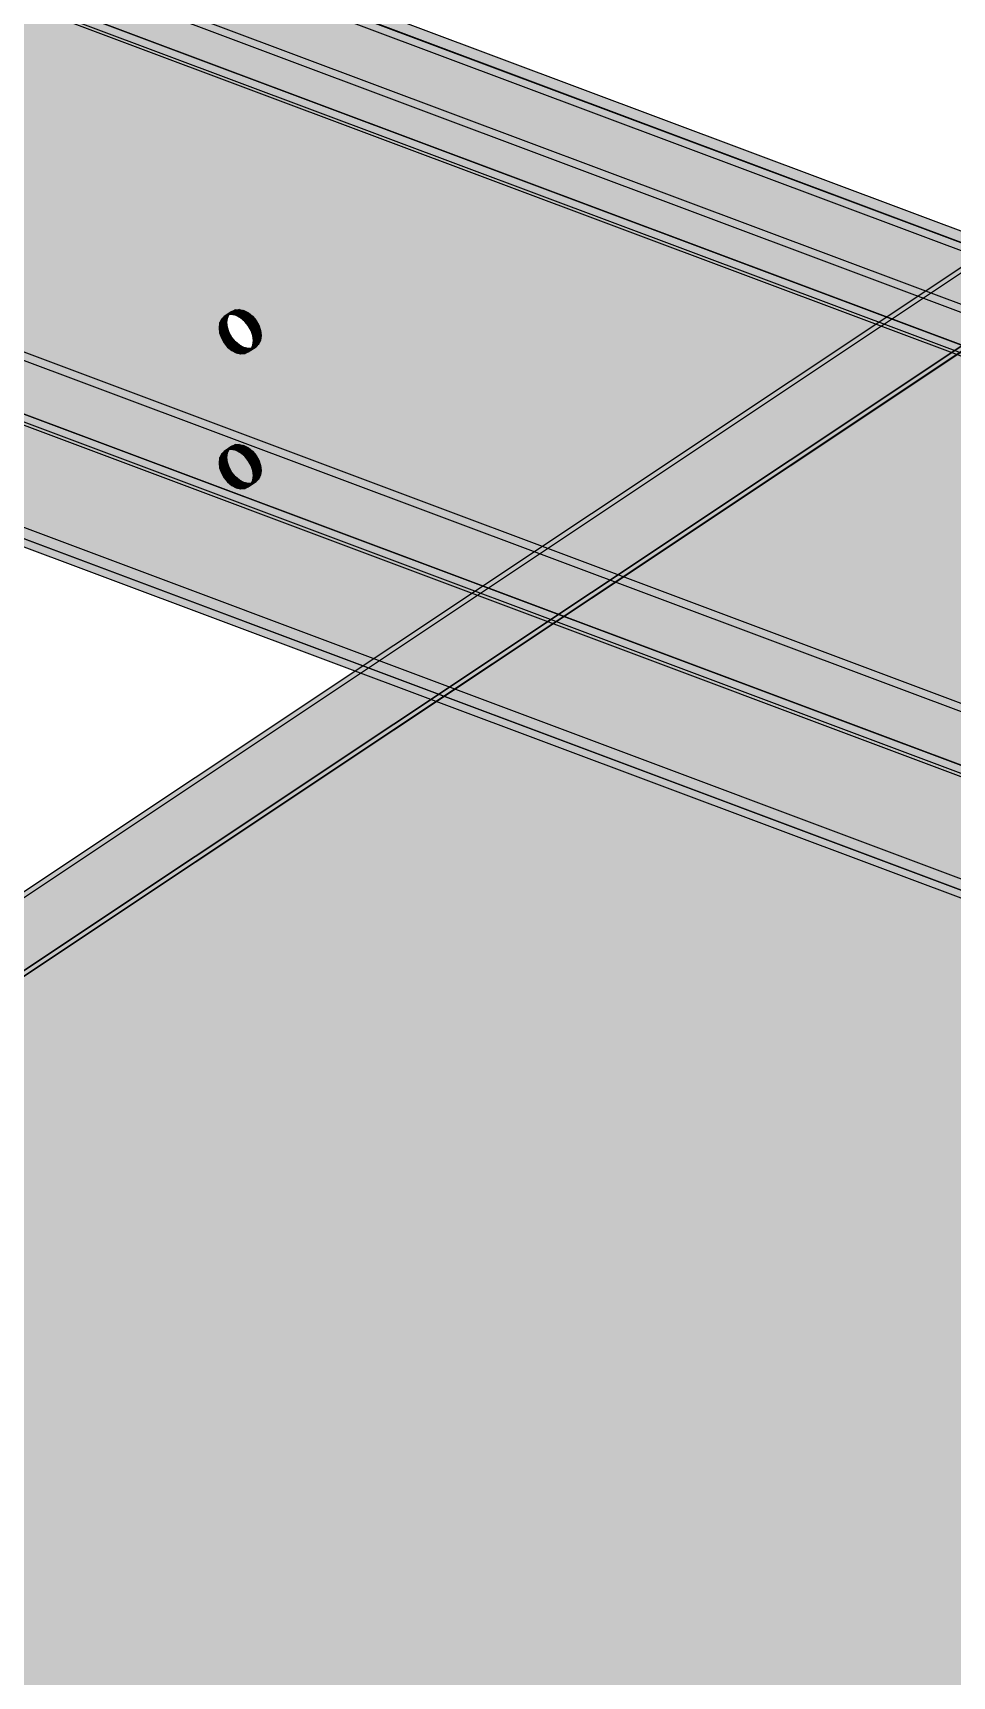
# Model space of a CAD drawing. Header units: millimetres. Extents: x 50 to 612415, y 2 to 4150.
# Drawn here: x 470223.1 to 470369, y 2077.3 to 2338.3 of the extents above; entities that cross this region are included whole.
import ezdxf

# ---------------------------------------------------------------- set-up
doc = ezdxf.new("R2010")
doc.units = ezdxf.units.MM
doc.layers.add('HATCH', color=8, linetype='Continuous', lineweight=9)
doc.layers.add('OUTLINE', color=7, linetype='Continuous', lineweight=25)

msp = doc.modelspace()

# ---------------------------------------------------------------- hatches: boundary and pattern name
at = {"layer": 'HATCH', "true_color": 0x617c87}
for points in [[(469961.601, 2442.061), (471541.208, 1849.709), (471558.526, 1861.255), (469978.92, 2453.607)], [(471541.208, 1847.923), (469961.601, 2440.276), (469978.92, 2451.822), (471558.526, 1859.469)], [(469977.683, 2450.997), (471557.289, 1858.644), (471558.526, 1859.469), (469978.92, 2451.822)], [(471568.353, 1844.675), (469966.619, 2445.326), (469967.856, 2446.15), (471569.59, 1845.5)], [(469960.364, 2441.237), (471539.971, 1848.884), (471541.208, 1849.709), (469961.601, 2442.061)], [(470515.193, 2397.561), (469915.604, 1997.835), (470515.4, 2396.84)], [(469915.604, 1997.835), (469917.048, 1997.938), (470515.4, 2396.84)], [(470515.4, 2384.341), (469915.604, 1985.337), (470515.193, 2385.063)], [(470515.193, 2385.063), (469915.604, 1985.337), (470228.14, 2070.893)], [(470515.4, 2384.341), (469917.048, 1985.44), (469915.604, 1985.337)], [(470228.14, 2070), (469915.604, 1984.444), (470515.193, 2384.17)], [(470515.193, 2385.063), (470228.14, 2070.893), (470228.47, 2071.061)], [(470228.47, 2070.168), (470228.14, 2070), (470515.193, 2384.17)], [(470515.193, 2385.063), (470228.47, 2071.061), (470228.875, 2071.181)], [(470228.875, 2070.288), (470228.47, 2070.168), (470515.193, 2384.17)], [(470515.193, 2385.063), (470228.875, 2071.181), (470693.47, 2173.438)], [(470693.47, 2172.545), (470228.875, 2070.288), (470515.193, 2384.17)], [(470038.875, 2354.844), (471496.097, 1808.386), (471497.334, 1809.21), (470040.112, 2355.669)], [(470022.793, 2334.303), (471480.016, 1787.845), (471497.334, 1799.39), (470040.112, 2345.849)], [(471480.016, 1786.059), (470022.793, 2332.518), (470040.112, 2344.063), (471497.334, 1797.605)], [(471496.097, 1798.566), (470038.875, 2345.024), (470040.112, 2345.849), (471497.334, 1799.39)], [(471478.779, 1785.234), (470021.556, 2331.693), (470022.793, 2332.518), (471480.016, 1786.059)], [(470256.059, 2293.023), (470255.355, 2293.388), (470256.592, 2294.212), (470257.296, 2293.848)], [(470257.279, 2291.803), (470256.716, 2292.483), (470257.953, 2293.307), (470258.516, 2292.628)], [(470253.431, 2289.08), (470253.994, 2288.4), (470255.231, 2289.225), (470254.668, 2289.905)], [(470254.651, 2287.86), (470255.355, 2287.495), (470256.592, 2288.32), (470255.888, 2288.685)], [(470256.059, 2271.597), (470255.355, 2271.962), (470256.592, 2272.786), (470257.296, 2272.422)], [(470257.279, 2270.377), (470256.716, 2271.057), (470257.953, 2271.881), (470258.516, 2271.202)], [(470253.431, 2267.654), (470253.994, 2266.974), (470255.231, 2267.799), (470254.668, 2268.479)], [(470254.651, 2266.434), (470255.355, 2266.069), (470256.592, 2266.894), (470255.888, 2267.259)], [(470693.47, 2173.438), (470228.875, 2071.181), (470229.328, 2071.245)], [(470229.328, 2070.352), (470228.875, 2070.288), (470693.47, 2172.545)], [(470693.47, 2173.438), (470229.328, 2071.245), (470229.799, 2071.247)], [(470229.799, 2070.354), (470229.328, 2070.352), (470693.47, 2172.545)], [(470693.47, 2173.438), (470229.799, 2071.247), (470230.256, 2071.189)], [(470230.256, 2070.296), (470229.799, 2070.354), (470693.47, 2172.545)], [(470693.47, 2173.438), (470230.256, 2071.189), (470230.666, 2071.073)], [(470230.666, 2070.181), (470230.256, 2070.296), (470693.47, 2172.545)], [(470693.47, 2173.438), (470230.666, 2071.073), (470231.003, 2070.909)], [(470231.003, 2070.016), (470230.666, 2070.181), (470693.47, 2172.545)], [(470693.47, 2173.438), (470231.003, 2070.909), (470231.243, 2070.706)], [(470231.243, 2069.813), (470231.003, 2070.016), (470693.47, 2172.545)], [(470693.47, 2173.438), (470231.243, 2070.706), (470231.369, 2070.479)], [(470231.369, 2069.587), (470231.243, 2069.813), (470693.47, 2172.545)], [(470693.47, 2173.438), (470231.258, 2070.016), (470240.309, 2071.913)], [(470693.47, 2173.438), (470231.375, 2070.244), (470231.258, 2070.016)], [(470240.309, 2071.021), (470231.258, 2069.123), (470693.47, 2172.545)], [(470231.258, 2069.123), (470231.375, 2069.351), (470693.47, 2172.545)], [(470693.47, 2173.438), (470231.369, 2070.479), (470231.375, 2070.244)], [(470231.375, 2069.351), (470231.369, 2069.587), (470693.47, 2172.545)], [(470693.47, 2173.438), (470240.309, 2071.913), (470240.898, 2071.986)], [(470240.898, 2071.093), (470240.309, 2071.021), (470693.47, 2172.545)], [(470693.47, 2173.438), (470240.898, 2071.986), (470241.504, 2071.999)], [(470241.504, 2071.106), (470240.898, 2071.093), (470693.47, 2172.545)], [(470693.47, 2173.438), (470241.504, 2071.999), (470906.166, 2024.339)], [(470906.166, 2023.447), (470241.504, 2071.106), (470693.47, 2172.545)]]:
    msp.add_hatch(color=145, dxfattribs=at).paths.add_polyline_path(points)
at = {"layer": 'HATCH', "true_color": 0x5b747f}
for points in [[(471558.526, 1861.255), (469978.92, 2453.607), (469978.92, 2451.822)], [(469977.683, 2445.64), (469977.683, 2450.997), (471557.289, 1853.288)], [(469977.683, 2450.997), (471557.289, 1858.644), (471557.289, 1853.288)], [(471558.526, 1854.113), (469978.92, 2451.822), (469978.92, 2446.465)], [(471558.526, 1854.113), (471558.526, 1859.469), (469978.92, 2451.822)], [(471558.526, 1861.255), (469978.92, 2451.822), (471558.526, 1859.469)], [(471568.353, 1844.675), (469966.619, 2445.326), (469977.683, 2442.962)], [(469978.92, 2443.787), (469967.856, 2446.15), (471569.59, 1845.5)], [(469977.683, 2442.962), (469977.683, 2445.64), (471557.289, 1853.288)], [(471558.526, 1854.113), (469978.92, 2446.465), (469978.92, 2443.787)], [(471557.289, 1853.288), (471557.289, 1850.61), (469977.683, 2442.962)], [(471557.289, 1850.61), (471568.353, 1844.675), (469977.683, 2442.962)], [(469978.92, 2443.787), (471558.526, 1851.434), (471558.526, 1854.113)], [(469978.92, 2443.787), (471569.59, 1845.5), (471558.526, 1851.434)], [(469960.364, 2431.416), (469960.364, 2441.237), (471539.971, 1848.884)], [(471541.208, 1849.709), (469961.601, 2442.061), (469961.601, 2432.241)], [(469961.601, 2440.276), (469961.601, 2442.061), (471541.208, 1849.709)], [(471541.208, 1847.923), (469961.601, 2440.276), (471541.208, 1849.709)], [(469961.601, 2432.241), (469952.018, 2425.703), (470743.158, 2115.053)], [(469961.601, 2432.241), (470743.158, 2115.053), (470743.439, 2117.258)], [(469961.601, 2432.241), (470743.439, 2117.258), (470744.263, 2119.103)], [(469961.601, 2432.241), (470744.263, 2119.103), (470745.573, 2120.46)], [(469961.601, 2432.241), (470745.573, 2120.46), (470747.281, 2121.238)], [(469961.601, 2432.241), (470747.281, 2121.238), (470749.27, 2121.384)], [(469961.601, 2432.241), (470749.27, 2121.384), (470751.405, 2120.888)], [(471541.208, 1849.709), (469961.601, 2432.241), (470751.405, 2120.888)], [(470741.921, 2114.229), (469950.781, 2424.878), (469960.364, 2431.416)], [(470742.202, 2116.434), (470741.921, 2114.229), (469960.364, 2431.416)], [(470743.026, 2118.278), (470742.202, 2116.434), (469960.364, 2431.416)], [(470744.336, 2119.635), (470743.026, 2118.278), (469960.364, 2431.416)], [(470746.044, 2120.414), (470744.336, 2119.635), (469960.364, 2431.416)], [(470748.033, 2120.56), (470746.044, 2120.414), (469960.364, 2431.416)], [(470750.168, 2120.064), (470748.033, 2120.56), (469960.364, 2431.416)], [(470750.168, 2120.064), (469960.364, 2431.416), (471539.971, 1848.884)], [(470021.556, 2345.977), (469950.781, 2424.878), (470252.998, 2268.426)], [(469950.781, 2424.878), (470252.726, 2269.239), (470252.998, 2268.426)], [(469950.781, 2424.878), (470252.634, 2270.036), (470252.726, 2269.239)], [(470252.634, 2270.036), (469950.781, 2424.878), (470252.726, 2290.665)], [(469950.781, 2424.878), (470252.634, 2291.462), (470252.726, 2290.665)], [(470252.726, 2292.19), (470252.634, 2291.462), (469950.781, 2424.878)], [(470252.998, 2292.798), (470252.726, 2292.19), (469950.781, 2424.878)], [(470253.431, 2293.246), (470252.998, 2292.798), (469950.781, 2424.878)], [(470253.994, 2293.503), (470253.431, 2293.246), (469950.781, 2424.878)], [(470254.651, 2293.551), (470253.994, 2293.503), (469950.781, 2424.878)], [(470255.355, 2293.388), (470254.651, 2293.551), (469950.781, 2424.878)], [(470585.23, 2169.684), (470255.355, 2293.388), (469950.781, 2424.878)], [(470585.23, 2169.684), (469950.781, 2424.878), (470744.336, 2107.01)], [(469950.781, 2424.878), (470743.026, 2109.35), (470744.336, 2107.01)], [(469950.781, 2424.878), (470742.202, 2111.813), (470743.026, 2109.35)], [(469950.781, 2424.878), (470741.921, 2114.229), (470742.202, 2111.813)], [(470254.235, 2269.251), (469952.018, 2425.703), (470022.793, 2346.802)], [(470254.235, 2269.251), (470253.963, 2270.063), (469952.018, 2425.703)], [(470253.963, 2270.063), (470253.871, 2270.861), (469952.018, 2425.703)], [(470253.963, 2291.489), (469952.018, 2425.703), (470253.871, 2270.861)], [(470253.963, 2291.489), (470253.871, 2292.287), (469952.018, 2425.703)], [(469952.018, 2425.703), (470253.871, 2292.287), (470253.963, 2293.014)], [(469952.018, 2425.703), (470253.963, 2293.014), (470254.235, 2293.623)], [(469952.018, 2425.703), (470254.235, 2293.623), (470254.668, 2294.071)], [(469952.018, 2425.703), (470254.668, 2294.071), (470255.231, 2294.328)], [(469952.018, 2425.703), (470255.231, 2294.328), (470255.888, 2294.376)], [(469952.018, 2425.703), (470255.888, 2294.376), (470256.592, 2294.212)], [(469952.018, 2425.703), (470256.592, 2294.212), (470586.467, 2170.509)], [(470745.573, 2107.835), (469952.018, 2425.703), (470586.467, 2170.509)], [(470745.573, 2107.835), (470744.263, 2110.175), (469952.018, 2425.703)], [(470744.263, 2110.175), (470743.439, 2112.637), (469952.018, 2425.703)], [(470743.439, 2112.637), (470743.158, 2115.053), (469952.018, 2425.703)], [(470038.875, 2354.844), (471496.097, 1808.386), (470038.875, 2346.006)], [(470040.112, 2346.831), (471497.334, 1809.21), (470040.112, 2355.669)], [(470254.668, 2268.479), (470254.235, 2269.251), (470022.793, 2346.802)], [(470255.231, 2267.799), (470254.668, 2268.479), (470022.793, 2346.802)], [(470255.888, 2267.259), (470255.231, 2267.799), (470022.793, 2346.802)], [(470256.592, 2266.894), (470255.888, 2267.259), (470022.793, 2346.802)], [(470022.793, 2346.802), (470022.793, 2332.518), (471480.016, 1786.059)], [(470256.592, 2266.894), (470022.793, 2346.802), (471480.016, 1800.343)], [(470022.793, 2346.802), (471480.016, 1786.059), (471480.016, 1800.343)], [(470040.112, 2346.831), (470040.112, 2345.849), (471497.334, 1799.39)], [(470040.112, 2346.831), (471497.334, 1799.39), (471497.334, 1800.372)], [(470040.112, 2346.831), (471497.334, 1800.372), (471497.334, 1809.21)], [(470021.556, 2345.977), (470252.998, 2268.426), (470253.431, 2267.654)], [(470021.556, 2345.977), (470253.431, 2267.654), (470253.994, 2266.974)], [(470021.556, 2345.977), (470253.994, 2266.974), (470254.651, 2266.434)], [(470021.556, 2345.977), (470254.651, 2266.434), (470255.355, 2266.069)], [(471478.779, 1785.234), (470021.556, 2331.693), (470021.556, 2345.977)], [(471478.779, 1799.518), (470021.556, 2345.977), (470255.355, 2266.069)], [(471478.779, 1799.518), (471478.779, 1785.234), (470021.556, 2345.977)], [(471496.097, 1798.566), (470038.875, 2345.024), (470038.875, 2346.006)], [(471496.097, 1799.548), (471496.097, 1798.566), (470038.875, 2346.006)], [(471496.097, 1808.386), (471496.097, 1799.548), (470038.875, 2346.006)], [(471497.334, 1799.39), (470040.112, 2345.849), (470040.112, 2344.063)], [(471497.334, 1799.39), (470040.112, 2344.063), (471497.334, 1797.605)], [(470022.793, 2332.518), (470022.793, 2334.303), (471480.016, 1787.845)], [(471480.016, 1786.059), (470022.793, 2332.518), (471480.016, 1787.845)], [(470256.592, 2294.212), (470257.296, 2293.848), (470586.467, 2170.509)], [(470252.634, 2291.462), (470252.726, 2290.665), (470253.963, 2291.489), (470253.871, 2292.287)], [(470253.963, 2291.489), (470253.871, 2270.861), (470253.963, 2271.588)], [(470253.963, 2291.489), (470253.963, 2271.588), (470254.235, 2272.197)], [(470253.963, 2291.489), (470254.235, 2272.197), (470254.668, 2272.645)], [(470253.963, 2291.489), (470254.668, 2272.645), (470255.231, 2272.902)], [(470253.963, 2291.489), (470255.231, 2272.902), (470255.888, 2272.95)], [(470253.963, 2291.489), (470255.888, 2272.95), (470256.592, 2272.786)], [(470253.963, 2291.489), (470256.592, 2272.786), (470257.296, 2272.422)], [(470253.963, 2291.489), (470257.296, 2272.422), (470257.953, 2271.881)], [(470253.963, 2291.489), (470258.949, 2270.429), (470259.221, 2269.617)], [(470253.963, 2291.489), (470257.953, 2271.881), (470258.516, 2271.202)], [(470253.963, 2291.489), (470258.516, 2271.202), (470258.949, 2270.429)], [(470254.235, 2290.677), (470253.963, 2291.489), (470259.221, 2269.617)], [(470585.23, 2169.684), (470256.059, 2293.023), (470255.355, 2293.388)], [(470585.23, 2169.684), (470256.716, 2292.483), (470256.059, 2293.023)], [(470585.23, 2169.684), (470257.279, 2291.803), (470256.716, 2292.483)], [(470585.23, 2169.684), (470257.712, 2291.031), (470257.279, 2291.803)], [(470257.296, 2293.848), (470257.953, 2293.307), (470586.467, 2170.509)], [(470257.953, 2293.307), (470258.516, 2292.628), (470586.467, 2170.509)], [(470258.516, 2292.628), (470258.949, 2291.855), (470586.467, 2170.509)], [(470258.949, 2291.855), (470259.221, 2291.043), (470586.467, 2170.509)], [(470252.726, 2270.764), (470252.634, 2270.036), (470252.726, 2290.665)], [(470252.998, 2271.372), (470252.726, 2270.764), (470252.726, 2290.665)], [(470253.431, 2271.82), (470252.998, 2271.372), (470252.726, 2290.665)], [(470253.994, 2272.077), (470253.431, 2271.82), (470252.726, 2290.665)], [(470254.651, 2272.125), (470253.994, 2272.077), (470252.726, 2290.665)], [(470255.355, 2271.962), (470254.651, 2272.125), (470252.726, 2290.665)], [(470256.059, 2271.597), (470255.355, 2271.962), (470252.726, 2290.665)], [(470256.716, 2271.057), (470256.059, 2271.597), (470252.726, 2290.665)], [(470257.984, 2268.792), (470257.712, 2269.605), (470252.726, 2290.665)], [(470257.279, 2270.377), (470256.716, 2271.057), (470252.726, 2290.665)], [(470257.712, 2269.605), (470257.279, 2270.377), (470252.726, 2290.665)], [(470257.984, 2268.792), (470252.726, 2290.665), (470252.998, 2289.852)], [(470257.984, 2268.792), (470252.998, 2289.852), (470253.431, 2289.08)], [(470257.984, 2268.792), (470253.431, 2289.08), (470253.994, 2288.4)], [(470254.668, 2289.905), (470254.235, 2290.677), (470259.221, 2269.617)], [(470255.231, 2289.225), (470254.668, 2289.905), (470259.221, 2269.617)], [(470255.888, 2288.685), (470255.231, 2289.225), (470259.221, 2269.617)], [(470256.592, 2288.32), (470255.888, 2288.685), (470259.221, 2269.617)], [(470585.23, 2169.684), (470257.984, 2290.218), (470257.712, 2291.031)], [(470257.712, 2288.085), (470257.984, 2288.693), (470582.601, 2166.962)], [(470258.077, 2289.421), (470257.984, 2290.218), (470259.221, 2291.043), (470259.314, 2290.246)], [(470582.509, 2167.759), (470258.077, 2289.421), (470257.984, 2290.218)], [(470582.601, 2168.487), (470582.509, 2167.759), (470257.984, 2290.218)], [(470582.873, 2169.095), (470582.601, 2168.487), (470257.984, 2290.218)], [(470583.306, 2169.543), (470582.873, 2169.095), (470257.984, 2290.218)], [(470583.869, 2169.8), (470583.306, 2169.543), (470257.984, 2290.218)], [(470584.526, 2169.848), (470583.869, 2169.8), (470257.984, 2290.218)], [(470585.23, 2169.684), (470584.526, 2169.848), (470257.984, 2290.218)], [(470257.984, 2288.693), (470258.077, 2289.421), (470582.601, 2166.962)], [(470258.077, 2289.421), (470582.509, 2167.759), (470582.601, 2166.962)], [(470583.838, 2167.786), (470258.949, 2288.909), (470258.516, 2288.461)], [(470583.838, 2167.786), (470259.221, 2289.518), (470258.949, 2288.909)], [(470259.221, 2291.043), (470259.314, 2290.246), (470583.746, 2168.584)], [(470259.221, 2291.043), (470583.746, 2168.584), (470583.838, 2169.311)], [(470259.221, 2291.043), (470583.838, 2169.311), (470584.11, 2169.92)], [(470259.221, 2291.043), (470584.11, 2169.92), (470584.543, 2170.368)], [(470259.221, 2291.043), (470584.543, 2170.368), (470585.106, 2170.625)], [(470259.221, 2291.043), (470585.106, 2170.625), (470585.763, 2170.673)], [(470259.221, 2291.043), (470585.763, 2170.673), (470586.467, 2170.509)], [(470583.838, 2167.786), (470259.314, 2290.246), (470259.221, 2289.518)], [(470583.838, 2167.786), (470583.746, 2168.584), (470259.314, 2290.246)], [(470257.984, 2268.792), (470253.994, 2288.4), (470254.651, 2287.86)], [(470257.984, 2268.792), (470254.651, 2287.86), (470255.355, 2287.495)], [(470585.23, 2148.258), (470257.984, 2268.792), (470255.355, 2287.495)], [(470255.355, 2287.495), (470256.059, 2287.332), (470582.601, 2166.962)], [(470585.23, 2148.258), (470255.355, 2287.495), (470585.23, 2163.792)], [(470255.355, 2287.495), (470582.873, 2166.149), (470583.306, 2165.377)], [(470255.355, 2287.495), (470583.306, 2165.377), (470583.869, 2164.697)], [(470255.355, 2287.495), (470582.601, 2166.962), (470582.873, 2166.149)], [(470255.355, 2287.495), (470583.869, 2164.697), (470584.526, 2164.157)], [(470255.355, 2287.495), (470584.526, 2164.157), (470585.23, 2163.792)], [(470256.059, 2287.332), (470256.716, 2287.38), (470582.601, 2166.962)], [(470256.592, 2288.32), (470259.221, 2269.617), (470586.467, 2149.083)], [(470583.838, 2167.786), (470257.296, 2288.156), (470256.592, 2288.32)], [(470586.467, 2164.617), (470256.592, 2288.32), (470586.467, 2149.083)], [(470584.543, 2166.201), (470584.11, 2166.974), (470256.592, 2288.32)], [(470585.106, 2165.522), (470584.543, 2166.201), (470256.592, 2288.32)], [(470584.11, 2166.974), (470583.838, 2167.786), (470256.592, 2288.32)], [(470585.763, 2164.981), (470585.106, 2165.522), (470256.592, 2288.32)], [(470586.467, 2164.617), (470585.763, 2164.981), (470256.592, 2288.32)], [(470256.716, 2287.38), (470257.279, 2287.637), (470582.601, 2166.962)], [(470257.279, 2287.637), (470257.712, 2288.085), (470582.601, 2166.962)], [(470583.838, 2167.786), (470257.953, 2288.204), (470257.296, 2288.156)], [(470583.838, 2167.786), (470258.516, 2288.461), (470257.953, 2288.204)], [(470252.634, 2270.036), (470252.726, 2269.239), (470253.963, 2270.063), (470253.871, 2270.861)], [(470258.077, 2267.995), (470257.984, 2268.792), (470259.221, 2269.617), (470259.314, 2268.82)], [(470582.509, 2146.333), (470258.077, 2267.995), (470257.984, 2268.792)], [(470582.601, 2147.061), (470582.509, 2146.333), (470257.984, 2268.792)], [(470582.873, 2147.669), (470582.601, 2147.061), (470257.984, 2268.792)], [(470583.306, 2148.117), (470582.873, 2147.669), (470257.984, 2268.792)], [(470583.869, 2148.374), (470583.306, 2148.117), (470257.984, 2268.792)], [(470584.526, 2148.422), (470583.869, 2148.374), (470257.984, 2268.792)], [(470585.23, 2148.258), (470584.526, 2148.422), (470257.984, 2268.792)], [(470257.984, 2267.267), (470258.077, 2267.995), (470582.601, 2145.536)], [(470258.077, 2267.995), (470582.509, 2146.333), (470582.601, 2145.536)], [(470583.838, 2146.36), (470259.221, 2268.092), (470258.949, 2267.483)], [(470259.221, 2269.617), (470259.314, 2268.82), (470583.746, 2147.158)], [(470259.221, 2269.617), (470583.746, 2147.158), (470583.838, 2147.885)], [(470259.221, 2269.617), (470583.838, 2147.885), (470584.11, 2148.494)], [(470259.221, 2269.617), (470584.11, 2148.494), (470584.543, 2148.942)], [(470259.221, 2269.617), (470584.543, 2148.942), (470585.106, 2149.199)], [(470259.221, 2269.617), (470585.106, 2149.199), (470585.763, 2149.247)], [(470259.221, 2269.617), (470585.763, 2149.247), (470586.467, 2149.083)], [(470583.838, 2146.36), (470259.314, 2268.82), (470259.221, 2268.092)], [(470583.838, 2146.36), (470583.746, 2147.158), (470259.314, 2268.82)], [(470255.355, 2266.069), (470256.059, 2265.906), (470582.601, 2145.536)], [(470255.355, 2266.069), (470582.873, 2144.723), (470583.306, 2143.951)], [(470255.355, 2266.069), (470583.306, 2143.951), (470583.869, 2143.271)], [(470255.355, 2266.069), (470582.601, 2145.536), (470582.873, 2144.723)], [(470255.355, 2266.069), (470583.869, 2143.271), (470584.526, 2142.731)], [(470255.355, 2266.069), (470584.526, 2142.731), (470585.23, 2142.366)], [(471478.779, 1799.518), (470255.355, 2266.069), (470585.23, 2142.366)], [(470256.059, 2265.906), (470256.716, 2265.954), (470582.601, 2145.536)], [(470583.838, 2146.36), (470257.296, 2266.73), (470256.592, 2266.894)], [(470584.543, 2144.775), (470584.11, 2145.548), (470256.592, 2266.894)], [(470585.106, 2144.096), (470584.543, 2144.775), (470256.592, 2266.894)], [(470584.11, 2145.548), (470583.838, 2146.36), (470256.592, 2266.894)], [(470585.763, 2143.555), (470585.106, 2144.096), (470256.592, 2266.894)], [(470586.467, 2143.191), (470585.763, 2143.555), (470256.592, 2266.894)], [(470586.467, 2143.191), (470256.592, 2266.894), (471480.016, 1800.343)], [(470256.716, 2265.954), (470257.279, 2266.211), (470582.601, 2145.536)], [(470257.279, 2266.211), (470257.712, 2266.659), (470582.601, 2145.536)], [(470583.838, 2146.36), (470257.953, 2266.778), (470257.296, 2266.73)], [(470257.712, 2266.659), (470257.984, 2267.267), (470582.601, 2145.536)], [(470583.838, 2146.36), (470258.516, 2267.035), (470257.953, 2266.778)], [(470583.838, 2146.36), (470258.949, 2267.483), (470258.516, 2267.035)]]:
    msp.add_hatch(color=147, dxfattribs=at).paths.add_polyline_path(points)
at = {"layer": 'HATCH', "true_color": 0x5a737d}
for points in [[(469915.604, 1985.337), (470515.193, 2385.063), (470515.193, 2397.561), (469915.604, 1997.835)], [(470515.4, 2384.341), (469917.048, 1985.44), (469917.048, 1997.938), (470515.4, 2396.84)], [(469915.604, 1984.444), (470515.193, 2384.17), (470515.193, 2385.063), (469915.604, 1985.337)], [(470253.431, 2293.246), (470252.998, 2292.798), (470254.235, 2293.623), (470254.668, 2294.071)], [(470257.279, 2287.637), (470257.712, 2288.085), (470258.949, 2288.909), (470258.516, 2288.461)], [(470253.431, 2271.82), (470252.998, 2271.372), (470254.235, 2272.197), (470254.668, 2272.645)], [(470257.279, 2266.211), (470257.712, 2266.659), (470258.949, 2267.483), (470258.516, 2267.035)]]:
    msp.add_hatch(color=147, dxfattribs=at).paths.add_polyline_path(points)
at = {"layer": 'HATCH', "true_color": 0x5c7681}
for points in [[(470253.994, 2293.503), (470253.431, 2293.246), (470254.668, 2294.071), (470255.231, 2294.328)], [(470256.716, 2287.38), (470257.279, 2287.637), (470258.516, 2288.461), (470257.953, 2288.204)], [(470253.994, 2272.077), (470253.431, 2271.82), (470254.668, 2272.645), (470255.231, 2272.902)], [(470256.716, 2265.954), (470257.279, 2266.211), (470258.516, 2267.035), (470257.953, 2266.778)]]:
    msp.add_hatch(color=155, dxfattribs=at).paths.add_polyline_path(points)
at = {"layer": 'HATCH', "true_color": 0x5f7984}
for points in [[(470254.651, 2293.551), (470253.994, 2293.503), (470255.231, 2294.328), (470255.888, 2294.376)], [(470256.059, 2287.332), (470256.716, 2287.38), (470257.953, 2288.204), (470257.296, 2288.156)], [(470254.651, 2272.125), (470253.994, 2272.077), (470255.231, 2272.902), (470255.888, 2272.95)], [(470256.059, 2265.906), (470256.716, 2265.954), (470257.953, 2266.778), (470257.296, 2266.73)]]:
    msp.add_hatch(color=155, dxfattribs=at).paths.add_polyline_path(points)
at = {"layer": 'HATCH', "true_color": 0x607b86}
for points in [[(470255.355, 2293.388), (470254.651, 2293.551), (470255.888, 2294.376), (470256.592, 2294.212)], [(470255.355, 2287.495), (470256.059, 2287.332), (470257.296, 2288.156), (470256.592, 2288.32)], [(470255.355, 2271.962), (470254.651, 2272.125), (470255.888, 2272.95), (470256.592, 2272.786)], [(470255.355, 2266.069), (470256.059, 2265.906), (470257.296, 2266.73), (470256.592, 2266.894)]]:
    msp.add_hatch(color=155, dxfattribs=at).paths.add_polyline_path(points)
at = {"layer": 'HATCH', "true_color": 0x58717b}
for points in [[(470252.726, 2292.19), (470252.634, 2291.462), (470253.871, 2292.287), (470253.963, 2293.014)], [(470257.984, 2288.693), (470258.077, 2289.421), (470259.314, 2290.246), (470259.221, 2289.518)], [(470252.726, 2270.764), (470252.634, 2270.036), (470253.871, 2270.861), (470253.963, 2271.588)], [(470257.984, 2267.267), (470258.077, 2267.995), (470259.314, 2268.82), (470259.221, 2268.092)]]:
    msp.add_hatch(color=147, dxfattribs=at).paths.add_polyline_path(points)
at = {"layer": 'HATCH', "true_color": 0x576f79}
for points in [[(470252.998, 2292.798), (470252.726, 2292.19), (470253.963, 2293.014), (470254.235, 2293.623)], [(470257.712, 2288.085), (470257.984, 2288.693), (470259.221, 2289.518), (470258.949, 2288.909)], [(470252.998, 2271.372), (470252.726, 2270.764), (470253.963, 2271.588), (470254.235, 2272.197)], [(470257.712, 2266.659), (470257.984, 2267.267), (470259.221, 2268.092), (470258.949, 2267.483)]]:
    msp.add_hatch(color=147, dxfattribs=at).paths.add_polyline_path(points)
at = {"layer": 'HATCH', "true_color": 0x5e7783}
for points in [[(470252.726, 2290.665), (470252.998, 2289.852), (470254.235, 2290.677), (470253.963, 2291.489)], [(470257.984, 2290.218), (470257.712, 2291.031), (470258.949, 2291.855), (470259.221, 2291.043)], [(470257.984, 2268.792), (470257.712, 2269.605), (470258.949, 2270.429), (470259.221, 2269.617)], [(470252.726, 2269.239), (470252.998, 2268.426), (470254.235, 2269.251), (470253.963, 2270.063)]]:
    msp.add_hatch(color=155, dxfattribs=at).paths.add_polyline_path(points)
at = {"layer": 'HATCH', "true_color": 0x617c88}
for points in [[(470256.716, 2292.483), (470256.059, 2293.023), (470257.296, 2293.848), (470257.953, 2293.307)], [(470253.994, 2288.4), (470254.651, 2287.86), (470255.888, 2288.685), (470255.231, 2289.225)], [(470256.716, 2271.057), (470256.059, 2271.597), (470257.296, 2272.422), (470257.953, 2271.881)], [(470253.994, 2266.974), (470254.651, 2266.434), (470255.888, 2267.259), (470255.231, 2267.799)]]:
    msp.add_hatch(color=145, dxfattribs=at).paths.add_polyline_path(points)
at = {"layer": 'HATCH', "true_color": 0x607a85}
for points in [[(470257.712, 2291.031), (470257.279, 2291.803), (470258.516, 2292.628), (470258.949, 2291.855)], [(470252.998, 2289.852), (470253.431, 2289.08), (470254.668, 2289.905), (470254.235, 2290.677)], [(470257.712, 2269.605), (470257.279, 2270.377), (470258.516, 2271.202), (470258.949, 2270.429)], [(470252.998, 2268.426), (470253.431, 2267.654), (470254.668, 2268.479), (470254.235, 2269.251)]]:
    msp.add_hatch(color=155, dxfattribs=at).paths.add_polyline_path(points)

# ---------------------------------------------------------------- linework, layer by layer
at = {"layer": 'OUTLINE', "color": 139, "true_color": 0x42544a}
for p, q in [((471558.526, 1861.255), (469978.92, 2453.607)), ((471558.526, 1861.255), (469978.92, 2453.607)), ((469977.683, 2450.997), (471557.289, 1858.644)), ((469977.683, 2450.997), (471557.289, 1858.644)), ((471558.526, 1859.469), (469978.92, 2451.822)), ((469978.92, 2451.822), (471558.526, 1859.469)), ((471558.526, 1859.469), (469978.92, 2451.822)), ((469978.92, 2451.822), (471558.526, 1859.469)), ((471568.353, 1844.675), (469966.619, 2445.326)), ((471568.353, 1844.675), (469966.619, 2445.326)), ((469967.856, 2446.15), (471569.59, 1845.5)), ((469967.856, 2446.15), (471569.59, 1845.5)), ((469960.364, 2441.237), (471539.971, 1848.884)), ((469960.364, 2441.237), (471539.971, 1848.884)), ((471541.208, 1849.709), (469961.601, 2442.061)), ((469961.601, 2442.061), (471541.208, 1849.709)), ((469961.601, 2442.061), (471541.208, 1849.709)), ((471541.208, 1849.709), (469961.601, 2442.061)), ((471541.208, 1847.923), (469961.601, 2440.276)), ((471541.208, 1847.923), (469961.601, 2440.276)), ((470515.193, 2397.561), (469915.604, 1997.835)), ((470515.193, 2397.561), (469915.604, 1997.835)), ((469917.048, 1997.938), (470515.4, 2396.84)), ((469917.048, 1997.938), (470515.4, 2396.84)), ((469915.604, 1985.337), (470515.193, 2385.063)), ((470515.193, 2385.063), (469915.604, 1985.337)), ((469915.604, 1985.337), (470515.193, 2385.063)), ((470515.193, 2385.063), (469915.604, 1985.337)), ((469915.604, 1984.444), (470515.193, 2384.17)), ((469915.604, 1984.444), (470515.193, 2384.17)), ((470515.4, 2384.341), (469917.048, 1985.44)), ((470515.4, 2384.341), (469917.048, 1985.44)), ((470038.875, 2354.844), (471496.097, 1808.386)), ((470038.875, 2354.844), (471496.097, 1808.386)), ((471497.334, 1809.21), (470040.112, 2355.669)), ((471497.334, 1809.21), (470040.112, 2355.669)), ((471496.097, 1798.566), (470038.875, 2345.024)), ((471496.097, 1798.566), (470038.875, 2345.024)), ((471497.334, 1799.39), (470040.112, 2345.849)), ((470040.112, 2345.849), (471497.334, 1799.39)), ((470040.112, 2345.849), (471497.334, 1799.39)), ((471497.334, 1799.39), (470040.112, 2345.849)), ((470040.112, 2344.063), (471497.334, 1797.605)), ((470040.112, 2344.063), (471497.334, 1797.605)), ((470022.793, 2334.303), (471480.016, 1787.845)), ((470022.793, 2334.303), (471480.016, 1787.845)), ((471478.779, 1785.234), (470021.556, 2331.693)), ((471478.779, 1785.234), (470021.556, 2331.693)), ((470022.793, 2332.518), (471480.016, 1786.059)), ((471480.016, 1786.059), (470022.793, 2332.518)), ((470022.793, 2332.518), (471480.016, 1786.059)), ((471480.016, 1786.059), (470022.793, 2332.518)), ((470254.668, 2294.071), (470253.431, 2293.246)), ((470253.431, 2293.246), (470254.668, 2294.071)), ((470255.231, 2294.328), (470253.994, 2293.503)), ((470253.994, 2293.503), (470255.231, 2294.328)), ((470254.235, 2293.623), (470254.668, 2294.071)), ((470254.235, 2293.623), (470254.668, 2294.071)), ((470255.888, 2294.376), (470254.651, 2293.551)), ((470254.651, 2293.551), (470255.888, 2294.376)), ((470254.668, 2294.071), (470255.231, 2294.328)), ((470254.668, 2294.071), (470255.231, 2294.328)), ((470255.231, 2294.328), (470255.888, 2294.376)), ((470255.231, 2294.328), (470255.888, 2294.376)), ((470256.592, 2294.212), (470255.355, 2293.388)), ((470255.355, 2293.388), (470256.592, 2294.212)), ((470255.888, 2294.376), (470256.592, 2294.212)), ((470255.888, 2294.376), (470256.592, 2294.212)), ((470256.592, 2294.212), (470257.296, 2293.848)), ((470256.592, 2294.212), (470257.296, 2293.848)), ((470253.871, 2292.287), (470252.634, 2291.462)), ((470252.634, 2291.462), (470253.871, 2292.287)), ((470252.726, 2292.19), (470252.634, 2291.462)), ((470252.726, 2292.19), (470252.634, 2291.462)), ((470252.634, 2291.462), (470252.726, 2290.665)), ((470252.634, 2291.462), (470252.726, 2290.665)), ((470253.963, 2293.014), (470252.726, 2292.19)), ((470252.726, 2292.19), (470253.963, 2293.014)), ((470252.998, 2292.798), (470252.726, 2292.19)), ((470252.998, 2292.798), (470252.726, 2292.19)), ((470253.963, 2291.489), (470252.726, 2290.665)), ((470252.726, 2290.665), (470253.963, 2291.489)), ((470254.235, 2293.623), (470252.998, 2292.798)), ((470252.998, 2292.798), (470254.235, 2293.623)), ((470253.431, 2293.246), (470252.998, 2292.798)), ((470253.431, 2293.246), (470252.998, 2292.798)), ((470253.994, 2293.503), (470253.431, 2293.246)), ((470253.994, 2293.503), (470253.431, 2293.246)), ((470253.871, 2292.287), (470253.963, 2293.014)), ((470253.871, 2292.287), (470253.963, 2293.014)), ((470253.963, 2291.489), (470253.871, 2292.287)), ((470253.963, 2291.489), (470253.871, 2292.287)), ((470253.963, 2293.014), (470254.235, 2293.623)), ((470253.963, 2293.014), (470254.235, 2293.623)), ((470254.235, 2290.677), (470253.963, 2291.489)), ((470254.235, 2290.677), (470253.963, 2291.489)), ((470254.651, 2293.551), (470253.994, 2293.503)), ((470254.651, 2293.551), (470253.994, 2293.503)), ((470255.355, 2293.388), (470254.651, 2293.551)), ((470255.355, 2293.388), (470254.651, 2293.551)), ((470256.059, 2293.023), (470255.355, 2293.388)), ((470256.059, 2293.023), (470255.355, 2293.388)), ((470257.296, 2293.848), (470256.059, 2293.023)), ((470256.059, 2293.023), (470257.296, 2293.848)), ((470256.716, 2292.483), (470256.059, 2293.023)), ((470256.716, 2292.483), (470256.059, 2293.023)), ((470257.953, 2293.307), (470256.716, 2292.483)), ((470256.716, 2292.483), (470257.953, 2293.307)), ((470257.279, 2291.803), (470256.716, 2292.483)), ((470257.279, 2291.803), (470256.716, 2292.483)), ((470258.516, 2292.628), (470257.279, 2291.803)), ((470257.279, 2291.803), (470258.516, 2292.628)), ((470257.712, 2291.031), (470257.279, 2291.803)), ((470257.712, 2291.031), (470257.279, 2291.803)), ((470257.296, 2293.848), (470257.953, 2293.307)), ((470257.296, 2293.848), (470257.953, 2293.307)), ((470257.712, 2291.031), (470258.949, 2291.855)), ((470258.949, 2291.855), (470257.712, 2291.031)), ((470257.953, 2293.307), (470258.516, 2292.628)), ((470257.953, 2293.307), (470258.516, 2292.628)), ((470258.516, 2292.628), (470258.949, 2291.855)), ((470258.516, 2292.628), (470258.949, 2291.855)), ((470258.949, 2291.855), (470259.221, 2291.043)), ((470258.949, 2291.855), (470259.221, 2291.043)), ((470252.726, 2290.665), (470252.998, 2289.852)), ((470252.726, 2290.665), (470252.998, 2289.852)), ((470254.235, 2290.677), (470252.998, 2289.852)), ((470252.998, 2289.852), (470254.235, 2290.677)), ((470252.998, 2289.852), (470253.431, 2289.08)), ((470252.998, 2289.852), (470253.431, 2289.08)), ((470253.431, 2289.08), (470254.668, 2289.905)), ((470254.668, 2289.905), (470253.431, 2289.08)), ((470253.431, 2289.08), (470253.994, 2288.4)), ((470253.431, 2289.08), (470253.994, 2288.4)), ((470253.994, 2288.4), (470255.231, 2289.225)), ((470255.231, 2289.225), (470253.994, 2288.4)), ((470254.668, 2289.905), (470254.235, 2290.677)), ((470254.668, 2289.905), (470254.235, 2290.677)), ((470254.651, 2287.86), (470255.888, 2288.685)), ((470255.888, 2288.685), (470254.651, 2287.86)), ((470255.231, 2289.225), (470254.668, 2289.905)), ((470255.231, 2289.225), (470254.668, 2289.905)), ((470255.888, 2288.685), (470255.231, 2289.225)), ((470255.888, 2288.685), (470255.231, 2289.225)), ((470256.592, 2288.32), (470255.888, 2288.685)), ((470256.592, 2288.32), (470255.888, 2288.685)), ((470257.984, 2290.218), (470257.712, 2291.031)), ((470257.984, 2290.218), (470257.712, 2291.031)), ((470257.712, 2288.085), (470258.949, 2288.909)), ((470258.949, 2288.909), (470257.712, 2288.085)), ((470257.712, 2288.085), (470257.984, 2288.693)), ((470257.712, 2288.085), (470257.984, 2288.693)), ((470257.984, 2290.218), (470259.221, 2291.043)), ((470259.221, 2291.043), (470257.984, 2290.218)), ((470258.077, 2289.421), (470257.984, 2290.218)), ((470258.077, 2289.421), (470257.984, 2290.218)), ((470257.984, 2288.693), (470259.221, 2289.518)), ((470259.221, 2289.518), (470257.984, 2288.693)), ((470257.984, 2288.693), (470258.077, 2289.421)), ((470257.984, 2288.693), (470258.077, 2289.421)), ((470258.077, 2289.421), (470259.314, 2290.246)), ((470259.314, 2290.246), (470258.077, 2289.421)), ((470258.949, 2288.909), (470258.516, 2288.461)), ((470258.949, 2288.909), (470258.516, 2288.461)), ((470259.221, 2289.518), (470258.949, 2288.909)), ((470259.221, 2289.518), (470258.949, 2288.909)), ((470259.221, 2291.043), (470259.314, 2290.246)), ((470259.221, 2291.043), (470259.314, 2290.246)), ((470259.314, 2290.246), (470259.221, 2289.518)), ((470259.314, 2290.246), (470259.221, 2289.518)), ((470253.994, 2288.4), (470254.651, 2287.86)), ((470253.994, 2288.4), (470254.651, 2287.86)), ((470254.651, 2287.86), (470255.355, 2287.495)), ((470254.651, 2287.86), (470255.355, 2287.495)), ((470255.355, 2287.495), (470256.592, 2288.32)), ((470256.592, 2288.32), (470255.355, 2287.495)), ((470255.355, 2287.495), (470256.059, 2287.332)), ((470255.355, 2287.495), (470256.059, 2287.332)), ((470256.059, 2287.332), (470257.296, 2288.156)), ((470257.296, 2288.156), (470256.059, 2287.332)), ((470256.059, 2287.332), (470256.716, 2287.38)), ((470256.059, 2287.332), (470256.716, 2287.38)), ((470257.296, 2288.156), (470256.592, 2288.32)), ((470257.296, 2288.156), (470256.592, 2288.32)), ((470256.716, 2287.38), (470257.953, 2288.204)), ((470257.953, 2288.204), (470256.716, 2287.38)), ((470256.716, 2287.38), (470257.279, 2287.637)), ((470256.716, 2287.38), (470257.279, 2287.637)), ((470257.279, 2287.637), (470258.516, 2288.461)), ((470258.516, 2288.461), (470257.279, 2287.637)), ((470257.279, 2287.637), (470257.712, 2288.085)), ((470257.279, 2287.637), (470257.712, 2288.085)), ((470257.953, 2288.204), (470257.296, 2288.156)), ((470257.953, 2288.204), (470257.296, 2288.156)), ((470258.516, 2288.461), (470257.953, 2288.204)), ((470258.516, 2288.461), (470257.953, 2288.204)), ((470253.871, 2270.861), (470252.634, 2270.036)), ((470252.634, 2270.036), (470253.871, 2270.861)), ((470252.726, 2270.764), (470252.634, 2270.036)), ((470252.726, 2270.764), (470252.634, 2270.036)), ((470253.963, 2271.588), (470252.726, 2270.764)), ((470252.726, 2270.764), (470253.963, 2271.588)), ((470252.998, 2271.372), (470252.726, 2270.764)), ((470252.998, 2271.372), (470252.726, 2270.764)), ((470254.235, 2272.197), (470252.998, 2271.372)), ((470252.998, 2271.372), (470254.235, 2272.197)), ((470253.431, 2271.82), (470252.998, 2271.372)), ((470253.431, 2271.82), (470252.998, 2271.372)), ((470254.668, 2272.645), (470253.431, 2271.82)), ((470253.431, 2271.82), (470254.668, 2272.645)), ((470253.994, 2272.077), (470253.431, 2271.82)), ((470253.994, 2272.077), (470253.431, 2271.82)), ((470253.871, 2270.861), (470253.963, 2271.588)), ((470253.871, 2270.861), (470253.963, 2271.588)), ((470253.963, 2270.063), (470253.871, 2270.861)), ((470253.963, 2270.063), (470253.871, 2270.861)), ((470253.963, 2271.588), (470254.235, 2272.197)), ((470253.963, 2271.588), (470254.235, 2272.197)), ((470255.231, 2272.902), (470253.994, 2272.077)), ((470253.994, 2272.077), (470255.231, 2272.902)), ((470254.651, 2272.125), (470253.994, 2272.077)), ((470254.651, 2272.125), (470253.994, 2272.077)), ((470254.235, 2272.197), (470254.668, 2272.645)), ((470254.235, 2272.197), (470254.668, 2272.645)), ((470255.888, 2272.95), (470254.651, 2272.125)), ((470254.651, 2272.125), (470255.888, 2272.95)), ((470255.355, 2271.962), (470254.651, 2272.125)), ((470255.355, 2271.962), (470254.651, 2272.125)), ((470254.668, 2272.645), (470255.231, 2272.902)), ((470254.668, 2272.645), (470255.231, 2272.902)), ((470255.231, 2272.902), (470255.888, 2272.95)), ((470255.231, 2272.902), (470255.888, 2272.95)), ((470256.592, 2272.786), (470255.355, 2271.962)), ((470255.355, 2271.962), (470256.592, 2272.786)), ((470256.059, 2271.597), (470255.355, 2271.962)), ((470256.059, 2271.597), (470255.355, 2271.962)), ((470255.888, 2272.95), (470256.592, 2272.786)), ((470255.888, 2272.95), (470256.592, 2272.786)), ((470257.296, 2272.422), (470256.059, 2271.597)), ((470256.059, 2271.597), (470257.296, 2272.422)), ((470256.716, 2271.057), (470256.059, 2271.597)), ((470256.716, 2271.057), (470256.059, 2271.597)), ((470256.592, 2272.786), (470257.296, 2272.422)), ((470256.592, 2272.786), (470257.296, 2272.422)), ((470257.953, 2271.881), (470256.716, 2271.057)), ((470256.716, 2271.057), (470257.953, 2271.881)), ((470257.279, 2270.377), (470256.716, 2271.057)), ((470257.279, 2270.377), (470256.716, 2271.057)), ((470258.516, 2271.202), (470257.279, 2270.377)), ((470257.279, 2270.377), (470258.516, 2271.202)), ((470257.296, 2272.422), (470257.953, 2271.881)), ((470257.296, 2272.422), (470257.953, 2271.881)), ((470257.712, 2269.605), (470258.949, 2270.429)), ((470258.949, 2270.429), (470257.712, 2269.605)), ((470257.953, 2271.881), (470258.516, 2271.202)), ((470257.953, 2271.881), (470258.516, 2271.202)), ((470258.516, 2271.202), (470258.949, 2270.429)), ((470258.516, 2271.202), (470258.949, 2270.429)), ((470258.949, 2270.429), (470259.221, 2269.617)), ((470258.949, 2270.429), (470259.221, 2269.617)), ((470252.634, 2270.036), (470252.726, 2269.239)), ((470252.634, 2270.036), (470252.726, 2269.239)), ((470253.963, 2270.063), (470252.726, 2269.239)), ((470252.726, 2269.239), (470253.963, 2270.063)), ((470252.726, 2269.239), (470252.998, 2268.426)), ((470252.726, 2269.239), (470252.998, 2268.426)), ((470254.235, 2269.251), (470252.998, 2268.426)), ((470252.998, 2268.426), (470254.235, 2269.251)), ((470252.998, 2268.426), (470253.431, 2267.654)), ((470252.998, 2268.426), (470253.431, 2267.654)), ((470253.431, 2267.654), (470254.668, 2268.479)), ((470254.668, 2268.479), (470253.431, 2267.654)), ((470254.235, 2269.251), (470253.963, 2270.063)), ((470254.235, 2269.251), (470253.963, 2270.063)), ((470253.994, 2266.974), (470255.231, 2267.799)), ((470255.231, 2267.799), (470253.994, 2266.974)), ((470254.668, 2268.479), (470254.235, 2269.251)), ((470254.668, 2268.479), (470254.235, 2269.251)), ((470255.231, 2267.799), (470254.668, 2268.479)), ((470255.231, 2267.799), (470254.668, 2268.479)), ((470255.888, 2267.259), (470255.231, 2267.799)), ((470255.888, 2267.259), (470255.231, 2267.799)), ((470257.712, 2269.605), (470257.279, 2270.377)), ((470257.712, 2269.605), (470257.279, 2270.377)), ((470257.984, 2268.792), (470257.712, 2269.605)), ((470257.984, 2268.792), (470257.712, 2269.605)), ((470257.984, 2268.792), (470259.221, 2269.617)), ((470259.221, 2269.617), (470257.984, 2268.792)), ((470258.077, 2267.995), (470257.984, 2268.792)), ((470258.077, 2267.995), (470257.984, 2268.792)), ((470257.984, 2267.267), (470259.221, 2268.092)), ((470259.221, 2268.092), (470257.984, 2267.267)), ((470257.984, 2267.267), (470258.077, 2267.995)), ((470257.984, 2267.267), (470258.077, 2267.995)), ((470258.077, 2267.995), (470259.314, 2268.82)), ((470259.314, 2268.82), (470258.077, 2267.995)), ((470259.221, 2268.092), (470258.949, 2267.483)), ((470259.221, 2268.092), (470258.949, 2267.483)), ((470259.221, 2269.617), (470259.314, 2268.82)), ((470259.221, 2269.617), (470259.314, 2268.82)), ((470259.314, 2268.82), (470259.221, 2268.092)), ((470259.314, 2268.82), (470259.221, 2268.092)), ((470253.431, 2267.654), (470253.994, 2266.974)), ((470253.431, 2267.654), (470253.994, 2266.974)), ((470253.994, 2266.974), (470254.651, 2266.434)), ((470253.994, 2266.974), (470254.651, 2266.434)), ((470254.651, 2266.434), (470255.888, 2267.259)), ((470255.888, 2267.259), (470254.651, 2266.434)), ((470254.651, 2266.434), (470255.355, 2266.069)), ((470254.651, 2266.434), (470255.355, 2266.069)), ((470255.355, 2266.069), (470256.592, 2266.894)), ((470256.592, 2266.894), (470255.355, 2266.069)), ((470255.355, 2266.069), (470256.059, 2265.906)), ((470255.355, 2266.069), (470256.059, 2265.906)), ((470256.592, 2266.894), (470255.888, 2267.259)), ((470256.592, 2266.894), (470255.888, 2267.259)), ((470256.059, 2265.906), (470257.296, 2266.73)), ((470257.296, 2266.73), (470256.059, 2265.906)), ((470256.059, 2265.906), (470256.716, 2265.954)), ((470256.059, 2265.906), (470256.716, 2265.954)), ((470257.296, 2266.73), (470256.592, 2266.894)), ((470257.296, 2266.73), (470256.592, 2266.894)), ((470256.716, 2265.954), (470257.953, 2266.778)), ((470257.953, 2266.778), (470256.716, 2265.954)), ((470256.716, 2265.954), (470257.279, 2266.211)), ((470256.716, 2265.954), (470257.279, 2266.211)), ((470257.279, 2266.211), (470258.516, 2267.035)), ((470258.516, 2267.035), (470257.279, 2266.211)), ((470257.279, 2266.211), (470257.712, 2266.659)), ((470257.279, 2266.211), (470257.712, 2266.659)), ((470257.953, 2266.778), (470257.296, 2266.73)), ((470257.953, 2266.778), (470257.296, 2266.73)), ((470257.712, 2266.659), (470258.949, 2267.483)), ((470258.949, 2267.483), (470257.712, 2266.659)), ((470257.712, 2266.659), (470257.984, 2267.267)), ((470257.712, 2266.659), (470257.984, 2267.267)), ((470258.516, 2267.035), (470257.953, 2266.778)), ((470258.516, 2267.035), (470257.953, 2266.778)), ((470258.949, 2267.483), (470258.516, 2267.035)), ((470258.949, 2267.483), (470258.516, 2267.035))]:
    msp.add_line(p, q, dxfattribs=at)

doc.saveas('drawing.dxf')
